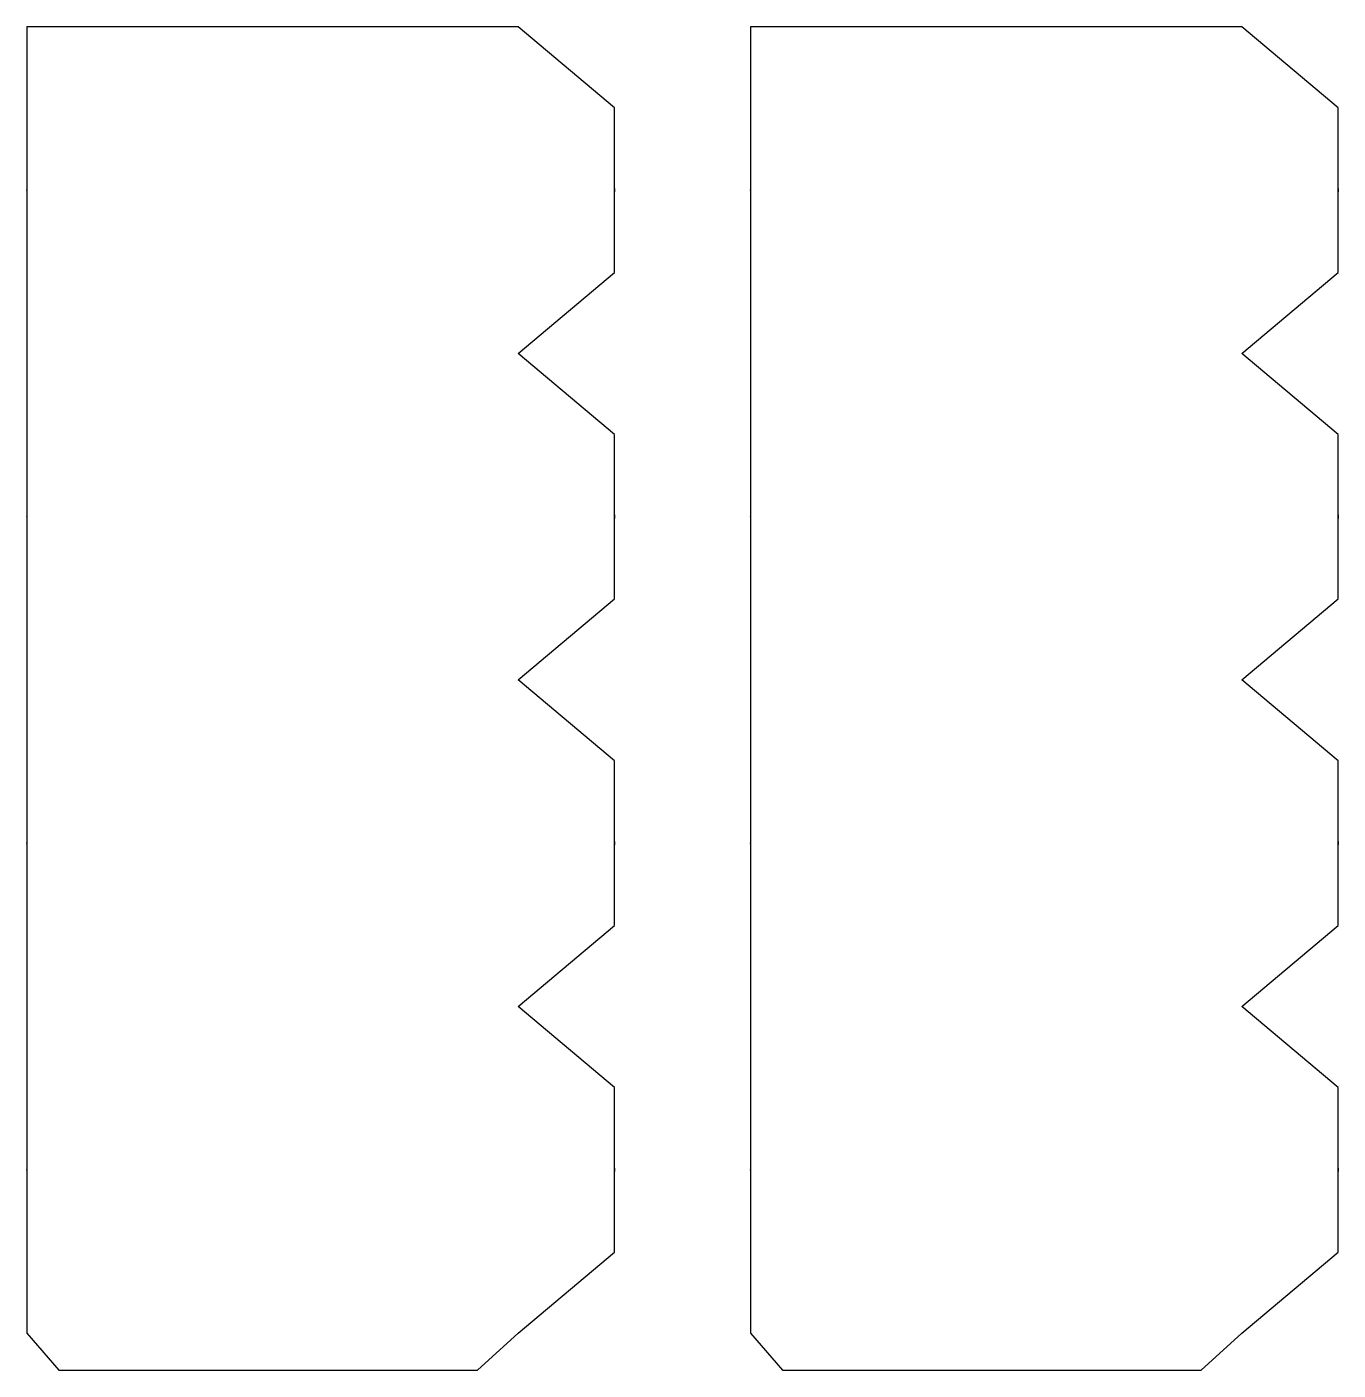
# Model space of a CAD drawing. Header units: centimetres. Extents: x -9.6 to 9.6, y -9.8 to 9.8.
import ezdxf

# ---------------------------------------------------------------- set-up
doc = ezdxf.new("R2010")
doc.units = ezdxf.units.CM
doc.header["$MEASUREMENT"] = 0
doc.layers.add('Camada 1', color=7, linetype='Continuous')

msp = doc.modelspace()

# ---------------------------------------------------------------- linework, layer by layer
at = {"layer": 'Camada 1'}
for points in [[(-2.99196, -9.79538), (-2.99196, -9.79538), (-9.0959, -9.79538), (-9.0959, -9.79538), (-9.0959, -9.79538), (-9.0959, -9.79538), (-9.56469, -9.25462), (-9.56469, -9.25462), (-9.56469, -9.25462), (-9.56469, -9.25462), (-9.56469, -6.8698), (-9.56469, -6.8698), (-9.56469, -6.8698), (-9.56469, -6.8698), (-9.56469, -6.877), (-9.56469, -6.877), (-9.56469, -6.877), (-9.56469, -6.877), (-9.56469, -4.49212), (-9.56469, -4.49212), (-9.56469, -4.49212), (-9.56469, -4.49212), (-9.56469, -2.10725), (-9.56469, -2.10725), (-9.56469, -2.10725), (-9.56469, -2.10725), (-9.56469, -2.11444), (-9.56469, -2.11444), (-9.56469, -2.11444), (-9.56469, -2.11444), (-9.56469, 0.27038), (-9.56469, 0.27038), (-9.56469, 0.27038), (-9.56469, 0.27038), (-9.56469, 2.65517), (-9.56469, 2.65517), (-9.56469, 2.65517), (-9.56469, 2.65517), (-9.56469, 2.64803), (-9.56469, 2.64803), (-9.56469, 2.64803), (-9.56469, 2.64803), (-9.56469, 5.03288), (-9.56469, 5.03288), (-9.56469, 5.03288), (-9.56469, 5.03288), (-9.56469, 7.41773), (-9.56469, 7.41773), (-9.56469, 7.41773), (-9.56469, 7.41773), (-9.56469, 7.41058), (-9.56469, 7.41058), (-9.56469, 7.41058), (-9.56469, 7.41058), (-9.56469, 9.79538), (-9.56469, 9.79538), (-9.56469, 9.79538), (-9.56469, 9.79538), (-2.39541, 9.79538), (-2.39541, 9.79538), (-2.39541, 9.79538), (-2.39541, 9.79538), (-0.99219, 8.61354), (-0.99219, 8.61354), (-0.99219, 8.61354), (-0.99219, 8.61354), (-0.99219, 7.38939), (-0.99219, 7.38939), (-0.99219, 7.38939), (-0.99219, 7.38939), (-0.99219, 7.43881), (-0.99219, 7.43881), (-0.99219, 7.43881), (-0.99219, 7.43881), (-0.99219, 6.21474), (-0.99219, 6.21474), (-0.99219, 6.21474), (-0.99219, 6.21474), (-2.39541, 5.03288), (-2.39541, 5.03288), (-2.39541, 5.03288), (-2.39541, 5.03288), (-0.99219, 3.85101), (-0.99219, 3.85101), (-0.99219, 3.85101), (-0.99219, 3.85101), (-0.99219, 2.62694), (-0.99219, 2.62694), (-0.99219, 2.62694), (-0.99219, 2.62694), (-0.99219, 2.67637), (-0.99219, 2.67637), (-0.99219, 2.67637), (-0.99219, 2.67637), (-0.99219, 1.45222), (-0.99219, 1.45222), (-0.99219, 1.45222), (-0.99219, 1.45222), (-2.39541, 0.27038), (-2.39541, 0.27038), (-2.39541, 0.27038), (-2.39541, 0.27038), (-0.99219, -0.91146), (-0.99219, -0.91146), (-0.99219, -0.91146), (-0.99219, -0.91146), (-0.99219, -2.13561), (-0.99219, -2.13561), (-0.99219, -2.13561), (-0.99219, -2.13561), (-0.99219, -2.08616), (-0.99219, -2.08616), (-0.99219, -2.08616), (-0.99219, -2.08616), (-0.99219, -3.31023), (-0.99219, -3.31023), (-0.99219, -3.31023), (-0.99219, -3.31023), (-2.39541, -4.49212), (-2.39541, -4.49212), (-2.39541, -4.49212), (-2.39541, -4.49212), (-0.99219, -5.67402), (-0.99219, -5.67402), (-0.99219, -5.67402), (-0.99219, -5.67402), (-0.99219, -6.89808), (-0.99219, -6.89808), (-0.99219, -6.89808), (-0.99219, -6.89808), (-0.99219, -6.84863), (-0.99219, -6.84863), (-0.99219, -6.84863), (-0.99219, -6.84863), (-0.99219, -8.07278), (-0.99219, -8.07278), (-0.99219, -8.07278), (-0.99219, -8.07278), (-2.39541, -9.25462), (-2.39541, -9.25462), (-2.39541, -9.25462), (-2.39541, -9.25462), (-2.99196, -9.79538), (-2.99196, -9.79538)], [(7.56491, -9.79538), (7.56491, -9.79538), (1.46098, -9.79538), (1.46098, -9.79538), (1.46098, -9.79538), (1.46098, -9.79538), (0.99219, -9.25462), (0.99219, -9.25462), (0.99219, -9.25462), (0.99219, -9.25462), (0.99219, -6.8698), (0.99219, -6.8698), (0.99219, -6.8698), (0.99219, -6.8698), (0.99219, -6.877), (0.99219, -6.877), (0.99219, -6.877), (0.99219, -6.877), (0.99219, -4.49212), (0.99219, -4.49212), (0.99219, -4.49212), (0.99219, -4.49212), (0.99219, -2.10725), (0.99219, -2.10725), (0.99219, -2.10725), (0.99219, -2.10725), (0.99219, -2.11444), (0.99219, -2.11444), (0.99219, -2.11444), (0.99219, -2.11444), (0.99219, 0.27038), (0.99219, 0.27038), (0.99219, 0.27038), (0.99219, 0.27038), (0.99219, 2.65517), (0.99219, 2.65517), (0.99219, 2.65517), (0.99219, 2.65517), (0.99219, 2.64803), (0.99219, 2.64803), (0.99219, 2.64803), (0.99219, 2.64803), (0.99219, 5.03288), (0.99219, 5.03288), (0.99219, 5.03288), (0.99219, 5.03288), (0.99219, 7.41773), (0.99219, 7.41773), (0.99219, 7.41773), (0.99219, 7.41773), (0.99219, 7.41058), (0.99219, 7.41058), (0.99219, 7.41058), (0.99219, 7.41058), (0.99219, 9.79538), (0.99219, 9.79538), (0.99219, 9.79538), (0.99219, 9.79538), (8.1615, 9.79538), (8.1615, 9.79538), (8.1615, 9.79538), (8.1615, 9.79538), (9.56469, 8.61354), (9.56469, 8.61354), (9.56469, 8.61354), (9.56469, 8.61354), (9.56469, 7.38939), (9.56469, 7.38939), (9.56469, 7.38939), (9.56469, 7.38939), (9.56469, 7.43881), (9.56469, 7.43881), (9.56469, 7.43881), (9.56469, 7.43881), (9.56469, 6.21474), (9.56469, 6.21474), (9.56469, 6.21474), (9.56469, 6.21474), (8.1615, 5.03288), (8.1615, 5.03288), (8.1615, 5.03288), (8.1615, 5.03288), (9.56469, 3.85101), (9.56469, 3.85101), (9.56469, 3.85101), (9.56469, 3.85101), (9.56469, 2.62694), (9.56469, 2.62694), (9.56469, 2.62694), (9.56469, 2.62694), (9.56469, 2.67637), (9.56469, 2.67637), (9.56469, 2.67637), (9.56469, 2.67637), (9.56469, 1.45222), (9.56469, 1.45222), (9.56469, 1.45222), (9.56469, 1.45222), (8.1615, 0.27038), (8.1615, 0.27038), (8.1615, 0.27038), (8.1615, 0.27038), (9.56469, -0.91146), (9.56469, -0.91146), (9.56469, -0.91146), (9.56469, -0.91146), (9.56469, -2.13561), (9.56469, -2.13561), (9.56469, -2.13561), (9.56469, -2.13561), (9.56469, -2.08616), (9.56469, -2.08616), (9.56469, -2.08616), (9.56469, -2.08616), (9.56469, -3.31023), (9.56469, -3.31023), (9.56469, -3.31023), (9.56469, -3.31023), (8.1615, -4.49212), (8.1615, -4.49212), (8.1615, -4.49212), (8.1615, -4.49212), (9.56469, -5.67402), (9.56469, -5.67402), (9.56469, -5.67402), (9.56469, -5.67402), (9.56469, -6.89808), (9.56469, -6.89808), (9.56469, -6.89808), (9.56469, -6.89808), (9.56469, -6.84863), (9.56469, -6.84863), (9.56469, -6.84863), (9.56469, -6.84863), (9.56469, -8.07278), (9.56469, -8.07278), (9.56469, -8.07278), (9.56469, -8.07278), (8.1615, -9.25462), (8.1615, -9.25462), (8.1615, -9.25462), (8.1615, -9.25462), (7.56491, -9.79538), (7.56491, -9.79538)]]:
    msp.add_open_spline(points, degree=3, knots=[0, 0, 0, 0, 0.02702703, 0.02702703, 0.02702703, 0.02702703, 0.05405405, 0.05405405, 0.05405405, 0.05405405, 0.08108108, 0.08108108, 0.08108108, 0.08108108, 0.10810811, 0.10810811, 0.10810811, 0.10810811, 0.13513514, 0.13513514, 0.13513514, 0.13513514, 0.16216216, 0.16216216, 0.16216216, 0.16216216, 0.18918919, 0.18918919, 0.18918919, 0.18918919, 0.21621622, 0.21621622, 0.21621622, 0.21621622, 0.24324324, 0.24324324, 0.24324324, 0.24324324, 0.27027027, 0.27027027, 0.27027027, 0.27027027, 0.2972973, 0.2972973, 0.2972973, 0.2972973, 0.32432432, 0.32432432, 0.32432432, 0.32432432, 0.35135135, 0.35135135, 0.35135135, 0.35135135, 0.37837838, 0.37837838, 0.37837838, 0.37837838, 0.40540541, 0.40540541, 0.40540541, 0.40540541, 0.43243243, 0.43243243, 0.43243243, 0.43243243, 0.45945946, 0.45945946, 0.45945946, 0.45945946, 0.48648649, 0.48648649, 0.48648649, 0.48648649, 0.51351351, 0.51351351, 0.51351351, 0.51351351, 0.54054054, 0.54054054, 0.54054054, 0.54054054, 0.56756757, 0.56756757, 0.56756757, 0.56756757, 0.59459459, 0.59459459, 0.59459459, 0.59459459, 0.62162162, 0.62162162, 0.62162162, 0.62162162, 0.64864865, 0.64864865, 0.64864865, 0.64864865, 0.67567568, 0.67567568, 0.67567568, 0.67567568, 0.7027027, 0.7027027, 0.7027027, 0.7027027, 0.72972973, 0.72972973, 0.72972973, 0.72972973, 0.75675676, 0.75675676, 0.75675676, 0.75675676, 0.78378378, 0.78378378, 0.78378378, 0.78378378, 0.81081081, 0.81081081, 0.81081081, 0.81081081, 0.83783784, 0.83783784, 0.83783784, 0.83783784, 0.86486486, 0.86486486, 0.86486486, 0.86486486, 0.89189189, 0.89189189, 0.89189189, 0.89189189, 0.91891892, 0.91891892, 0.91891892, 0.91891892, 0.94594595, 0.94594595, 0.94594595, 0.94594595, 1, 1, 1, 1], dxfattribs=at)

doc.saveas('drawing.dxf')
